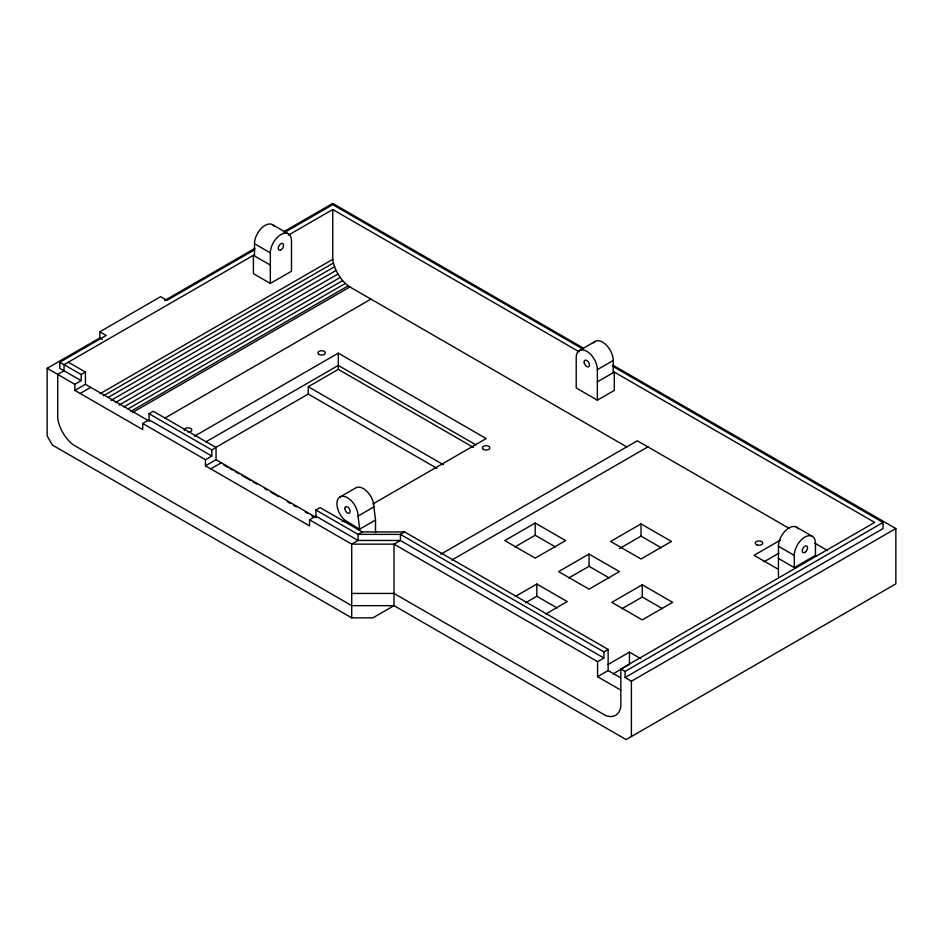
<?xml version="1.0" encoding="UTF-8"?>
<svg xmlns="http://www.w3.org/2000/svg" width="943" height="943" viewBox="0 0 943 943"><rect width="100%" height="100%" fill="white"/><g stroke="black" fill="none" stroke-linecap="round" stroke-linejoin="round"><path stroke-width="1.41" d="M254.469 255.942L254.469 243.718A14.958 8.64 -60 0 1 262.307 227.404A14.958 8.64 -60 0 1 274.213 226.226M270.335 283.419L270.335 252.877A14.958 8.64 -60 0 1 280.92 234.571A14.958 8.64 -60 0 1 291.493 240.677L291.493 271.207L270.335 283.419L253.408 273.647L253.408 255.329L270.335 265.101M613.021 365.236L895.85 528.528L895.85 583.858L626.128 739.583L394.021 605.654L372.862 617.865L351.715 617.865L351.715 544.146L309.54 519.793L309.54 525.899L205.456 465.807L205.456 459.701L211.798 456.035L211.798 449.929L149.065 413.706L149.065 419.812L211.798 456.035M815.459 555.392L815.459 543.18A14.958 8.64 -60 0 0 804.886 537.074A14.958 8.64 -60 0 0 794.301 555.392L794.301 567.603L815.459 555.392L816.52 556.005M102.386 339.374L99.864 337.912L99.828 331.783L160.652 296.668L166.994 300.334L254.751 249.671M164.506 300.581L254.999 248.327M284.314 231.389L332.749 203.417L583.717 348.321M351.715 617.865L52.443 445.084L47.15 435.89L47.15 368.3L99.864 337.912M59.786 362.23L81.216 374.536L81.216 380.642L59.786 368.336L59.786 362.23L106.17 335.449L99.828 331.783M283.996 232.78L332.749 204.643L583.08 349.169M253.408 255.329L64.077 364.635L64.018 370.776L57.723 374.406L57.723 418.15A26.439 15.265 60 0 0 73.059 444.695L351.715 605.654L394.021 605.654L394.021 544.146L400.374 540.48L603.909 657.99L603.909 651.884L400.374 534.375L358.057 534.375L315.881 510.022L315.881 516.127L358.057 540.48L400.374 540.48L400.374 534.375L404.594 531.923L608.141 649.444L608.141 670.579L620.388 677.652M288.475 235.078L332.749 209.523L579.167 351.798M81.216 374.536L85.436 372.096L85.436 384.308L149.548 421.309M47.15 368.3L74.862 384.308L81.216 380.642M74.862 384.308L74.862 390.414L85.436 384.308M80.155 393.467L90.728 387.361M100.088 393.691L332.749 259.36L332.749 209.523M103.329 395.86L333.445 263.003L332.749 259.36M108.268 397.38L334.565 266.728L333.445 263.003M111.05 400.351L336.085 270.429L334.565 266.728M115.47 402.496L337.959 274.048L342.604 280.66L348.073 285.906L626.73 446.876M118.936 405.195L340.152 277.49M123.934 406.904L342.604 280.66M127.871 409.003L345.268 283.489M130.676 411.419L348.073 285.906M132.503 412.492L349.9 286.967M149.065 413.706L153.296 411.266L216.03 447.489L216.03 459.701L316.318 517.601M74.862 390.414L142.723 429.584L142.723 423.478L149.065 419.812M164.99 418.032L370.941 299.12M194.376 436.244L338.301 353.142L486.175 438.566L372.827 504.01M205.845 441.902L338.301 365.424L475.979 444.907M437.022 468.388L308.267 394.044L308.267 386.724L338.301 369.373L473.433 447.395M215.841 447.406L308.267 394.044M211.798 449.929L216.03 447.489M205.456 465.807L216.03 459.701M210.749 468.86L221.322 462.754M579.308 350.572L595.174 341.413M315.881 510.022L320.113 507.582L362.289 531.923L404.594 531.923M339.999 496.985L355.865 487.826A14.958 8.64 60 0 1 367.393 491.833A14.958 8.64 60 0 1 373.923 506.886L375.514 520.017L375.514 532.701M309.54 519.793L315.881 516.127M597.367 381.844L614.294 372.072L614.294 390.402L597.367 400.174L597.367 369.632L613.233 360.474A14.958 8.64 60 0 0 605.394 344.148A14.958 8.64 60 0 0 593.501 342.969M342.25 521.656L344.808 520.182L359.648 529.176L358.057 516.045A14.958 8.64 60 0 0 347.484 497.727A14.958 8.64 60 0 0 336.899 503.833C337.146 510.057 340.246 515.939 344.737 520.159M345.055 521.974L346.116 521.361M358.057 516.045L373.923 506.886M358.588 529.789L375.514 520.017M362.289 531.923L358.057 534.375L358.057 540.48L351.715 544.146L394.021 544.146L597.567 661.656L603.909 657.99M440.758 554.236L637.303 440.77L789.303 528.469M451.732 560.118L647.876 446.876M535.2 523.023L504.788 540.575L535.2 558.126L565.611 540.575L535.2 523.023L535.2 535.247L514.925 546.952M515.302 596.483L536.838 584.047L567.25 601.587L545.714 614.023M589.021 554.06L558.61 571.611L589.021 589.163L619.433 571.599L589.021 554.06L589.021 566.283L568.747 577.988M641.028 523.895L610.616 541.447L641.028 558.999L671.44 541.435L641.028 523.895L641.028 536.119L619.492 548.555M525.44 602.86L536.838 596.271L557.113 607.976M642.254 584.79L611.842 602.353L642.254 619.893L672.654 602.341L642.254 584.79L642.254 597.013L621.979 608.718M780.132 540.28L754.07 555.309L777.822 569.018M603.909 651.884L608.141 649.444M763.995 561.804L778.894 553.211M607.905 664.567L629.452 652.132L640.851 658.709M597.567 661.656L597.567 676.685L608.141 670.579M351.715 593.442L394.021 593.442L605.512 715.466A26.439 15.265 60 0 0 620.836 706.613L620.836 668.988L874.703 522.422L614.294 372.072M612.974 673.868L629.452 664.367L629.452 652.132M620.836 668.988L625.068 671.428L883.072 522.469L612.42 366.108M625.068 671.428L625.068 677.534L883.072 528.575L883.072 522.469M625.068 677.534L631.409 681.2L895.85 528.528M597.367 400.174L576.22 387.95L576.22 357.421A14.958 8.64 60 0 1 586.794 351.315A14.958 8.64 60 0 1 597.367 369.632M272.527 224.658L288.393 233.829M796.493 527.172L812.359 536.331M814.787 543.168L827.518 550.523M254.469 243.718L270.335 252.877M798.179 528.74A14.958 8.64 -60 0 0 786.285 529.907A14.958 8.64 -60 0 0 778.435 546.233L794.301 555.392M778.435 558.445L795.362 568.216M641.028 536.119L661.302 547.812M308.267 386.724L443.387 464.734M535.2 535.247L555.474 546.952M589.021 566.283L609.296 577.988M642.254 597.013L662.516 608.718M68.309 362.195L85.436 372.096M597.567 676.685L620.836 690.123M223.703 464.946L227.534 467.162M230.08 468.636L232.638 470.097M235.184 471.571L239.003 473.787M241.561 475.26L250.484 480.411M253.03 481.885L256.85 484.089M264.5 488.509L267.046 489.983M270.877 492.199L278.527 496.607M287.45 501.77L289.996 503.244M293.827 505.448L296.373 506.921M305.296 512.073L307.842 513.546M311.673 515.762L314.219 517.236M142.723 423.478L205.456 459.701M336.085 270.429L337.959 274.048M778.435 546.233L778.435 576.762M631.409 681.2L631.409 736.53M613.233 360.474L613.233 372.685M536.838 584.047L536.838 596.271M338.301 353.142L338.301 369.373M184.439 430.55A3.737 2.157 0 0 1 187.398 427.874A3.737 2.157 0 0 1 191.783 429.808A3.737 2.157 0 0 1 188.046 432.153M757.123 544.96A3.737 2.157 0 0 0 762.734 543.085A3.737 2.157 0 0 0 757.123 541.223A3.737 2.157 0 0 0 757.123 544.96M319.005 354.415A3.737 2.157 0 0 0 325.264 353.448A3.737 2.157 0 0 0 320.679 350.808A3.737 2.157 0 0 0 319.005 354.415M483.453 449.387A3.737 2.157 0 0 0 489.712 448.42A3.737 2.157 0 0 0 485.138 445.78A3.737 2.157 0 0 0 483.453 449.387M344.843 508.418A3.737 2.157 60 0 0 348.804 513.346A3.737 2.157 60 0 0 348.804 508.065A3.737 2.157 60 0 0 344.843 508.418M280.92 249.836A3.737 2.157 -60 0 0 283.206 243.931A3.737 2.157 -60 0 0 278.621 246.571A3.737 2.157 -60 0 0 280.92 249.836M805.57 551.844A3.737 2.157 -60 0 0 806.748 546.044A3.737 2.157 -60 0 0 802.328 549.969A3.737 2.157 -60 0 0 805.57 551.844M584.236 362.843A3.737 2.157 60 0 0 588.668 366.768A3.737 2.157 60 0 0 587.477 360.98A3.737 2.157 60 0 0 584.236 362.843"/></g></svg>
